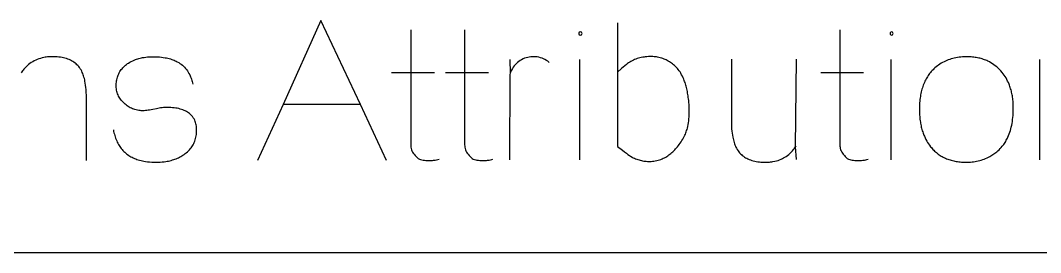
# Model space of a CAD drawing. Extents: x -180 to 180, y -173 to 173.
# Drawn here: x 89.65 to 111.65, y -173 to -168 of the extents above; entities that cross this region are included whole.
import ezdxf

# ---------------------------------------------------------------- set-up
doc = ezdxf.new("R2010")
doc.units = 0
doc.header["$MEASUREMENT"] = 0
doc.layers.get('0').update_dxf_attribs({"linetype": 'CONTINUOUS'})

msp = doc.modelspace()

# ---------------------------------------------------------------- linework, layer by layer
for p, q in [((96.129, -168), (95.316, -169.81)), ((96.986, -169.81), (96.129, -168)), ((102.526, -168.055), (102.528, -169.112)), ((98.066, -168.2), (98.066, -170.678)), ((99.23, -168.2), (99.23, -170.678)), ((101.718, -168.246), (101.695, -168.265)), ((101.695, -168.265), (101.695, -168.295)), ((101.695, -168.295), (101.718, -168.314)), ((101.748, -168.253), (101.718, -168.246)), ((101.761, -168.28), (101.748, -168.253)), ((101.748, -168.307), (101.761, -168.28)), ((107.321, -168.2), (107.321, -170.678)), ((108.428, -168.246), (108.404, -168.265)), ((108.404, -168.265), (108.404, -168.295)), ((108.404, -168.295), (108.428, -168.314)), ((108.457, -168.253), (108.428, -168.246)), ((108.47, -168.28), (108.457, -168.253)), ((108.457, -168.307), (108.47, -168.28)), ((101.718, -168.314), (101.748, -168.307)), ((108.428, -168.314), (108.457, -168.307)), ((89.826, -168.952), (89.798, -168.976)), ((89.855, -168.93), (89.826, -168.952)), ((89.885, -168.909), (89.855, -168.93)), ((89.916, -168.89), (89.885, -168.909)), ((89.948, -168.872), (89.916, -168.89)), ((89.98, -168.856), (89.948, -168.872)), ((90.014, -168.841), (89.98, -168.856)), ((90.048, -168.828), (90.014, -168.841)), ((90.083, -168.817), (90.048, -168.828)), ((90.12, -168.807), (90.083, -168.817)), ((90.157, -168.799), (90.12, -168.807)), ((90.182, -168.794), (90.157, -168.799)), ((90.207, -168.791), (90.182, -168.794)), ((90.233, -168.787), (90.207, -168.791)), ((90.26, -168.785), (90.233, -168.787)), ((90.286, -168.783), (90.26, -168.785)), ((90.313, -168.782), (90.286, -168.783)), ((90.341, -168.782), (90.313, -168.782)), ((90.367, -168.782), (90.341, -168.782)), ((90.405, -168.783), (90.367, -168.782)), ((90.442, -168.786), (90.405, -168.783)), ((90.478, -168.789), (90.442, -168.786)), ((90.513, -168.794), (90.478, -168.789)), ((90.547, -168.799), (90.513, -168.794)), ((90.58, -168.806), (90.547, -168.799)), ((90.611, -168.813), (90.58, -168.806)), ((90.642, -168.822), (90.611, -168.813)), ((90.671, -168.832), (90.642, -168.822)), ((90.7, -168.843), (90.671, -168.832)), ((90.727, -168.855), (90.7, -168.843)), ((90.753, -168.868), (90.727, -168.855)), ((90.782, -168.885), (90.753, -168.868)), ((90.805, -168.9), (90.782, -168.885)), ((90.828, -168.917), (90.805, -168.9)), ((90.849, -168.934), (90.828, -168.917)), ((90.87, -168.953), (90.849, -168.934)), ((90.889, -168.973), (90.87, -168.953)), ((91.918, -168.965), (91.94, -168.948)), ((91.94, -168.948), (91.963, -168.931)), ((91.963, -168.931), (91.984, -168.917)), ((91.984, -168.917), (92.012, -168.9)), ((92.012, -168.9), (92.041, -168.885)), ((92.041, -168.885), (92.071, -168.87)), ((92.071, -168.87), (92.101, -168.856)), ((92.101, -168.856), (92.133, -168.844)), ((92.133, -168.844), (92.157, -168.835)), ((92.157, -168.835), (92.181, -168.827)), ((92.181, -168.827), (92.206, -168.82)), ((92.206, -168.82), (92.232, -168.814)), ((92.232, -168.814), (92.258, -168.808)), ((92.258, -168.808), (92.284, -168.802)), ((92.284, -168.802), (92.32, -168.796)), ((92.32, -168.796), (92.357, -168.791)), ((92.357, -168.791), (92.394, -168.787)), ((92.394, -168.787), (92.433, -168.784)), ((92.433, -168.784), (92.472, -168.782)), ((92.472, -168.782), (92.512, -168.782)), ((92.512, -168.782), (92.558, -168.782)), ((92.558, -168.782), (92.604, -168.784)), ((92.604, -168.784), (92.648, -168.787)), ((92.648, -168.787), (92.691, -168.791)), ((92.691, -168.791), (92.732, -168.797)), ((92.732, -168.797), (92.772, -168.803)), ((92.772, -168.803), (92.802, -168.809)), ((92.802, -168.809), (92.83, -168.815)), ((92.83, -168.815), (92.858, -168.822)), ((92.858, -168.822), (92.885, -168.83)), ((92.885, -168.83), (92.912, -168.838)), ((92.912, -168.838), (92.938, -168.848)), ((92.938, -168.848), (92.963, -168.857)), ((92.963, -168.857), (92.987, -168.868)), ((92.987, -168.868), (93.011, -168.879)), ((93.011, -168.879), (93.033, -168.89)), ((93.033, -168.89), (93.063, -168.907)), ((93.063, -168.907), (93.091, -168.925)), ((93.091, -168.925), (93.118, -168.944)), ((93.118, -168.944), (93.143, -168.964)), ((100.201, -168.839), (100.215, -169.134)), ((100.322, -168.954), (100.299, -168.981)), ((100.346, -168.929), (100.322, -168.954)), ((100.372, -168.905), (100.346, -168.929)), ((100.399, -168.883), (100.372, -168.905)), ((100.428, -168.864), (100.399, -168.883)), ((100.458, -168.846), (100.428, -168.864)), ((100.489, -168.83), (100.458, -168.846)), ((100.522, -168.816), (100.489, -168.83)), ((100.555, -168.804), (100.522, -168.816)), ((100.589, -168.795), (100.555, -168.804)), ((100.623, -168.788), (100.589, -168.795)), ((100.658, -168.783), (100.623, -168.788)), ((100.692, -168.781), (100.658, -168.783)), ((100.727, -168.781), (100.692, -168.781)), ((100.762, -168.783), (100.727, -168.781)), ((100.797, -168.787), (100.762, -168.783)), ((100.832, -168.794), (100.797, -168.787)), ((100.865, -168.803), (100.832, -168.794)), ((100.898, -168.815), (100.865, -168.803)), ((100.931, -168.828), (100.898, -168.815)), ((100.962, -168.844), (100.931, -168.828)), ((100.992, -168.861), (100.962, -168.844)), ((101.021, -168.881), (100.992, -168.861)), ((101.049, -168.903), (101.021, -168.881)), ((101.716, -171), (101.716, -168.839)), ((102.722, -168.947), (102.682, -168.98)), ((102.743, -168.93), (102.722, -168.947)), ((102.765, -168.915), (102.743, -168.93)), ((102.792, -168.897), (102.765, -168.915)), ((102.817, -168.882), (102.792, -168.897)), ((102.843, -168.868), (102.817, -168.882)), ((102.869, -168.855), (102.843, -168.868)), ((102.896, -168.844), (102.869, -168.855)), ((102.923, -168.833), (102.896, -168.844)), ((102.951, -168.823), (102.923, -168.833)), ((102.98, -168.815), (102.951, -168.823)), ((103.009, -168.807), (102.98, -168.815)), ((103.039, -168.8), (103.009, -168.807)), ((103.072, -168.794), (103.039, -168.8)), ((103.098, -168.79), (103.072, -168.794)), ((103.123, -168.787), (103.098, -168.79)), ((103.161, -168.783), (103.123, -168.787)), ((103.197, -168.78), (103.161, -168.783)), ((103.231, -168.779), (103.197, -168.78)), ((103.263, -168.778), (103.231, -168.779)), ((103.289, -168.779), (103.263, -168.778)), ((103.315, -168.781), (103.289, -168.779)), ((103.34, -168.783), (103.315, -168.781)), ((103.366, -168.787), (103.34, -168.783)), ((103.391, -168.791), (103.366, -168.787)), ((103.416, -168.796), (103.391, -168.791)), ((103.449, -168.804), (103.416, -168.796)), ((103.481, -168.814), (103.449, -168.804)), ((103.505, -168.822), (103.481, -168.814)), ((103.529, -168.831), (103.505, -168.822)), ((103.553, -168.841), (103.529, -168.831)), ((103.576, -168.852), (103.553, -168.841)), ((103.599, -168.864), (103.576, -168.852)), ((103.622, -168.877), (103.599, -168.864)), ((103.644, -168.89), (103.622, -168.877)), ((103.667, -168.905), (103.644, -168.89)), ((103.689, -168.92), (103.667, -168.905)), ((103.711, -168.936), (103.689, -168.92)), ((103.732, -168.953), (103.711, -168.936)), ((103.754, -168.971), (103.732, -168.953)), ((104.982, -168.836), (104.983, -170.207)), ((106.367, -170.721), (106.388, -168.836)), ((108.425, -171), (108.425, -168.839)), ((109.479, -168.941), (109.451, -168.96)), ((109.508, -168.923), (109.479, -168.941)), ((109.537, -168.907), (109.508, -168.923)), ((109.567, -168.891), (109.537, -168.907)), ((109.597, -168.876), (109.567, -168.891)), ((109.627, -168.863), (109.597, -168.876)), ((109.659, -168.85), (109.627, -168.863)), ((109.69, -168.838), (109.659, -168.85)), ((109.723, -168.828), (109.69, -168.838)), ((109.756, -168.819), (109.723, -168.828)), ((109.789, -168.81), (109.756, -168.819)), ((109.823, -168.803), (109.789, -168.81)), ((109.857, -168.797), (109.823, -168.803)), ((109.892, -168.792), (109.857, -168.797)), ((109.928, -168.788), (109.892, -168.792)), ((109.964, -168.785), (109.928, -168.788)), ((110, -168.783), (109.964, -168.785)), ((110.038, -168.782), (110, -168.783)), ((110.065, -168.782), (110.038, -168.782)), ((110.094, -168.783), (110.065, -168.782)), ((110.124, -168.784), (110.094, -168.783)), ((110.152, -168.786), (110.124, -168.784)), ((110.181, -168.788), (110.152, -168.786)), ((110.208, -168.791), (110.181, -168.788)), ((110.236, -168.795), (110.208, -168.791)), ((110.263, -168.799), (110.236, -168.795)), ((110.29, -168.804), (110.263, -168.799)), ((110.316, -168.81), (110.29, -168.804)), ((110.342, -168.816), (110.316, -168.81)), ((110.367, -168.823), (110.342, -168.816)), ((110.393, -168.83), (110.367, -168.823)), ((110.417, -168.838), (110.393, -168.83)), ((110.442, -168.847), (110.417, -168.838)), ((110.466, -168.856), (110.442, -168.847)), ((110.489, -168.866), (110.466, -168.856)), ((110.512, -168.877), (110.489, -168.866)), ((110.546, -168.894), (110.512, -168.877)), ((110.579, -168.912), (110.546, -168.894)), ((110.611, -168.932), (110.579, -168.912)), ((110.643, -168.953), (110.611, -168.932)), ((110.673, -168.976), (110.643, -168.953)), ((111.637, -171), (111.636, -168.839)), ((89.678, -169.109), (89.663, -169.131)), ((89.694, -169.088), (89.678, -169.109)), ((89.711, -169.068), (89.694, -169.088)), ((89.727, -169.048), (89.711, -169.068)), ((89.744, -169.029), (89.727, -169.048)), ((89.771, -169.002), (89.744, -169.029)), ((89.798, -168.976), (89.771, -169.002)), ((90.907, -168.994), (90.889, -168.973)), ((90.924, -169.016), (90.907, -168.994)), ((90.941, -169.04), (90.924, -169.016)), ((90.957, -169.067), (90.941, -169.04)), ((90.973, -169.096), (90.957, -169.067)), ((90.984, -169.12), (90.973, -169.096)), ((90.994, -169.144), (90.984, -169.12)), ((91.004, -169.169), (90.994, -169.144)), ((91.013, -169.195), (91.004, -169.169)), ((91.749, -169.2), (91.758, -169.176)), ((91.758, -169.176), (91.769, -169.153)), ((91.769, -169.153), (91.78, -169.13)), ((91.78, -169.13), (91.797, -169.101)), ((91.797, -169.101), (91.811, -169.08)), ((91.811, -169.08), (91.826, -169.059)), ((91.826, -169.059), (91.842, -169.039)), ((91.842, -169.039), (91.859, -169.019)), ((91.859, -169.019), (91.878, -169.001)), ((91.878, -169.001), (91.897, -168.982)), ((91.897, -168.982), (91.918, -168.965)), ((93.143, -168.964), (93.167, -168.986)), ((93.167, -168.986), (93.19, -169.008)), ((93.19, -169.008), (93.212, -169.032)), ((93.212, -169.032), (93.232, -169.057)), ((93.232, -169.057), (93.251, -169.084)), ((93.251, -169.084), (93.269, -169.111)), ((93.269, -169.111), (93.285, -169.14)), ((93.285, -169.14), (93.301, -169.169)), ((93.301, -169.169), (93.311, -169.192)), ((97.655, -169.124), (98.578, -169.124)), ((98.819, -169.124), (99.742, -169.124)), ((100.205, -169.167), (100.196, -171)), ((100.215, -169.134), (100.205, -169.167)), ((100.228, -169.101), (100.215, -169.134)), ((100.243, -169.069), (100.228, -169.101)), ((100.259, -169.038), (100.243, -169.069)), ((100.278, -169.009), (100.259, -169.038)), ((100.299, -168.981), (100.278, -169.009)), ((102.613, -169.038), (102.528, -169.112)), ((102.528, -169.112), (102.528, -170.712)), ((102.649, -169.007), (102.613, -169.038)), ((102.682, -168.98), (102.649, -169.007)), ((103.775, -168.99), (103.754, -168.971)), ((103.797, -169.011), (103.775, -168.99)), ((103.817, -169.034), (103.797, -169.011)), ((103.837, -169.058), (103.817, -169.034)), ((103.856, -169.083), (103.837, -169.058)), ((103.875, -169.11), (103.856, -169.083)), ((103.892, -169.139), (103.875, -169.11)), ((103.909, -169.169), (103.892, -169.139)), ((103.925, -169.2), (103.909, -169.169)), ((106.91, -169.124), (107.833, -169.124)), ((109.241, -169.166), (109.225, -169.188)), ((109.257, -169.143), (109.241, -169.166)), ((109.274, -169.122), (109.257, -169.143)), ((109.292, -169.101), (109.274, -169.122)), ((109.311, -169.081), (109.292, -169.101)), ((109.33, -169.061), (109.311, -169.081)), ((109.35, -169.042), (109.33, -169.061)), ((109.371, -169.023), (109.35, -169.042)), ((109.397, -169.001), (109.371, -169.023)), ((109.424, -168.98), (109.397, -169.001)), ((109.451, -168.96), (109.424, -168.98)), ((110.703, -168.999), (110.673, -168.976)), ((110.722, -169.016), (110.703, -168.999)), ((110.74, -169.034), (110.722, -169.016)), ((110.759, -169.052), (110.74, -169.034)), ((110.777, -169.07), (110.759, -169.052)), ((110.794, -169.089), (110.777, -169.07)), ((110.819, -169.118), (110.794, -169.089)), ((110.842, -169.147), (110.819, -169.118)), ((110.863, -169.177), (110.842, -169.147)), ((110.884, -169.208), (110.863, -169.177)), ((91.021, -169.223), (91.013, -169.195)), ((91.029, -169.251), (91.021, -169.223)), ((91.036, -169.28), (91.029, -169.251)), ((91.042, -169.311), (91.036, -169.28)), ((91.05, -169.353), (91.042, -169.311)), ((91.057, -169.397), (91.05, -169.353)), ((91.062, -169.443), (91.057, -169.397)), ((91.716, -169.419), (91.717, -169.385)), ((91.717, -169.385), (91.718, -169.357)), ((91.718, -169.357), (91.72, -169.329)), ((91.72, -169.329), (91.724, -169.302)), ((91.724, -169.302), (91.728, -169.276)), ((91.728, -169.276), (91.734, -169.25)), ((91.734, -169.25), (91.741, -169.225)), ((91.741, -169.225), (91.749, -169.2)), ((93.311, -169.192), (93.321, -169.216)), ((93.321, -169.216), (93.33, -169.241)), ((93.33, -169.241), (93.339, -169.266)), ((93.339, -169.266), (93.346, -169.292)), ((93.346, -169.292), (93.353, -169.318)), ((93.353, -169.318), (93.359, -169.345)), ((93.359, -169.345), (93.365, -169.373)), ((103.94, -169.233), (103.925, -169.2)), ((103.955, -169.267), (103.94, -169.233)), ((103.964, -169.291), (103.955, -169.267)), ((103.973, -169.315), (103.964, -169.291)), ((103.982, -169.34), (103.973, -169.315)), ((103.99, -169.366), (103.982, -169.34)), ((103.998, -169.392), (103.99, -169.366)), ((104.005, -169.419), (103.998, -169.392)), ((109.12, -169.392), (109.11, -169.421)), ((109.131, -169.365), (109.12, -169.392)), ((109.143, -169.338), (109.131, -169.365)), ((109.155, -169.311), (109.143, -169.338)), ((109.167, -169.286), (109.155, -169.311)), ((109.181, -169.26), (109.167, -169.286)), ((109.195, -169.236), (109.181, -169.26)), ((109.209, -169.212), (109.195, -169.236)), ((109.225, -169.188), (109.209, -169.212)), ((110.904, -169.239), (110.884, -169.208)), ((110.922, -169.271), (110.904, -169.239)), ((110.939, -169.305), (110.922, -169.271)), ((110.955, -169.339), (110.939, -169.305)), ((110.97, -169.373), (110.955, -169.339)), ((110.979, -169.397), (110.97, -169.373)), ((110.988, -169.421), (110.979, -169.397)), ((91.067, -169.491), (91.062, -169.443)), ((91.07, -169.541), (91.067, -169.491)), ((91.071, -169.567), (91.07, -169.541)), ((91.072, -169.593), (91.071, -169.567)), ((91.073, -169.619), (91.072, -169.593)), ((91.073, -169.646), (91.073, -169.619)), ((91.718, -169.447), (91.716, -169.419)), ((91.721, -169.474), (91.718, -169.447)), ((91.725, -169.501), (91.721, -169.474)), ((91.73, -169.528), (91.725, -169.501)), ((91.737, -169.554), (91.73, -169.528)), ((91.746, -169.579), (91.737, -169.554)), ((91.756, -169.604), (91.746, -169.579)), ((91.767, -169.628), (91.756, -169.604)), ((104.012, -169.447), (104.005, -169.419)), ((104.019, -169.475), (104.012, -169.447)), ((104.026, -169.504), (104.019, -169.475)), ((104.032, -169.534), (104.026, -169.504)), ((104.038, -169.564), (104.032, -169.534)), ((104.043, -169.595), (104.038, -169.564)), ((104.048, -169.626), (104.043, -169.595)), ((109.063, -169.603), (109.058, -169.636)), ((109.07, -169.571), (109.063, -169.603)), ((109.076, -169.54), (109.07, -169.571)), ((109.084, -169.509), (109.076, -169.54)), ((109.092, -169.479), (109.084, -169.509)), ((109.101, -169.45), (109.092, -169.479)), ((109.11, -169.421), (109.101, -169.45)), ((110.997, -169.446), (110.988, -169.421)), ((111.004, -169.47), (110.997, -169.446)), ((111.012, -169.496), (111.004, -169.47)), ((111.019, -169.521), (111.012, -169.496)), ((111.025, -169.547), (111.019, -169.521)), ((111.031, -169.574), (111.025, -169.547)), ((111.036, -169.6), (111.031, -169.574)), ((111.041, -169.627), (111.036, -169.6)), ((91.073, -171.018), (91.073, -169.646)), ((91.779, -169.652), (91.767, -169.628)), ((91.793, -169.675), (91.779, -169.652)), ((91.809, -169.698), (91.793, -169.675)), ((91.826, -169.72), (91.809, -169.698)), ((91.844, -169.742), (91.826, -169.72)), ((91.863, -169.762), (91.844, -169.742)), ((91.884, -169.783), (91.863, -169.762)), ((91.906, -169.802), (91.884, -169.783)), ((91.928, -169.82), (91.906, -169.802)), ((91.95, -169.837), (91.928, -169.82)), ((91.973, -169.852), (91.95, -169.837)), ((95.316, -169.81), (94.764, -171.018)), ((96.986, -169.81), (95.316, -169.81)), ((97.543, -171.018), (96.986, -169.81)), ((104.053, -169.659), (104.048, -169.626)), ((104.058, -169.692), (104.053, -169.659)), ((104.062, -169.725), (104.058, -169.692)), ((104.065, -169.751), (104.062, -169.725)), ((104.067, -169.777), (104.065, -169.751)), ((104.069, -169.803), (104.067, -169.777)), ((104.071, -169.829), (104.069, -169.803)), ((104.072, -169.855), (104.071, -169.829)), ((109.04, -169.808), (109.038, -169.844)), ((109.042, -169.772), (109.04, -169.808)), ((109.045, -169.737), (109.042, -169.772)), ((109.049, -169.703), (109.045, -169.737)), ((109.053, -169.669), (109.049, -169.703)), ((109.058, -169.636), (109.053, -169.669)), ((111.045, -169.655), (111.041, -169.627)), ((111.049, -169.682), (111.045, -169.655)), ((111.052, -169.711), (111.049, -169.682)), ((111.055, -169.739), (111.052, -169.711)), ((111.057, -169.768), (111.055, -169.739)), ((111.059, -169.797), (111.057, -169.768)), ((111.06, -169.827), (111.059, -169.797)), ((111.061, -169.857), (111.06, -169.827)), ((91.996, -169.867), (91.973, -169.852)), ((92.02, -169.88), (91.996, -169.867)), ((92.045, -169.892), (92.02, -169.88)), ((92.069, -169.902), (92.045, -169.892)), ((92.095, -169.912), (92.069, -169.902)), ((92.121, -169.92), (92.095, -169.912)), ((92.147, -169.927), (92.121, -169.92)), ((92.174, -169.933), (92.147, -169.927)), ((92.201, -169.938), (92.174, -169.933)), ((92.229, -169.942), (92.201, -169.938)), ((92.257, -169.944), (92.229, -169.942)), ((92.286, -169.945), (92.257, -169.944)), ((92.317, -169.945), (92.286, -169.945)), ((92.348, -169.943), (92.317, -169.945)), ((92.375, -169.94), (92.348, -169.943)), ((92.405, -169.936), (92.375, -169.94)), ((92.437, -169.931), (92.405, -169.936)), ((92.471, -169.925), (92.437, -169.931)), ((92.508, -169.918), (92.471, -169.925)), ((92.586, -169.901), (92.508, -169.918)), ((92.641, -169.89), (92.586, -169.901)), ((92.674, -169.884), (92.641, -169.89)), ((92.704, -169.88), (92.674, -169.884)), ((92.733, -169.876), (92.704, -169.88)), ((92.758, -169.874), (92.733, -169.876)), ((92.787, -169.873), (92.758, -169.874)), ((92.813, -169.873), (92.787, -169.873)), ((92.853, -169.874), (92.813, -169.873)), ((92.891, -169.876), (92.853, -169.874)), ((92.928, -169.879), (92.891, -169.876)), ((92.964, -169.883), (92.928, -169.879)), ((92.999, -169.887), (92.964, -169.883)), ((93.032, -169.893), (92.999, -169.887)), ((93.064, -169.9), (93.032, -169.893)), ((93.095, -169.908), (93.064, -169.9)), ((93.125, -169.916), (93.095, -169.908)), ((93.153, -169.926), (93.125, -169.916)), ((93.18, -169.937), (93.153, -169.926)), ((93.206, -169.948), (93.18, -169.937)), ((93.23, -169.961), (93.206, -169.948)), ((93.253, -169.974), (93.23, -169.961)), ((93.275, -169.989), (93.253, -169.974)), ((93.295, -170.004), (93.275, -169.989)), ((93.319, -170.025), (93.295, -170.004)), ((93.341, -170.047), (93.319, -170.025)), ((93.361, -170.071), (93.341, -170.047)), ((104.069, -170.075), (104.072, -170.029)), ((104.073, -169.881), (104.072, -169.855)), ((104.072, -170.029), (104.073, -169.982)), ((104.074, -169.907), (104.073, -169.881)), ((104.073, -169.982), (104.074, -169.934)), ((104.074, -169.934), (104.074, -169.907)), ((109.038, -169.844), (109.037, -169.881)), ((109.037, -169.881), (109.037, -169.918)), ((109.037, -169.918), (109.037, -169.95)), ((109.037, -169.95), (109.038, -169.981)), ((109.038, -169.981), (109.039, -170.012)), ((109.039, -170.012), (109.041, -170.042)), ((109.041, -170.042), (109.043, -170.072)), ((111.051, -170.092), (111.055, -170.048)), ((111.055, -170.048), (111.058, -170.004)), ((111.058, -170.004), (111.06, -169.958)), ((111.06, -169.958), (111.061, -169.911)), ((111.061, -169.911), (111.061, -169.857)), ((93.379, -170.096), (93.361, -170.071)), ((93.395, -170.123), (93.379, -170.096)), ((93.408, -170.151), (93.395, -170.123)), ((93.418, -170.175), (93.408, -170.151)), ((93.426, -170.199), (93.418, -170.175)), ((93.433, -170.225), (93.426, -170.199)), ((93.439, -170.252), (93.433, -170.225)), ((93.444, -170.279), (93.439, -170.252)), ((93.447, -170.308), (93.444, -170.279)), ((104.041, -170.283), (104.049, -170.244)), ((104.049, -170.244), (104.055, -170.204)), ((104.055, -170.204), (104.061, -170.162)), ((104.061, -170.162), (104.066, -170.119)), ((104.066, -170.119), (104.069, -170.075)), ((104.983, -170.207), (104.983, -170.233)), ((104.983, -170.233), (104.984, -170.259)), ((104.984, -170.259), (104.985, -170.285)), ((109.043, -170.072), (109.046, -170.101)), ((109.046, -170.101), (109.049, -170.13)), ((109.049, -170.13), (109.053, -170.159)), ((109.053, -170.159), (109.057, -170.188)), ((109.057, -170.188), (109.061, -170.216)), ((109.061, -170.216), (109.066, -170.243)), ((109.066, -170.243), (109.072, -170.27)), ((109.072, -170.27), (109.078, -170.297)), ((111.018, -170.297), (111.027, -170.258)), ((111.027, -170.258), (111.034, -170.218)), ((111.034, -170.218), (111.041, -170.177)), ((111.041, -170.177), (111.047, -170.135)), ((111.047, -170.135), (111.051, -170.092)), ((91.655, -170.356), (91.661, -170.389)), ((91.661, -170.389), (91.668, -170.42)), ((91.668, -170.42), (91.676, -170.451)), ((91.676, -170.451), (91.684, -170.481)), ((91.684, -170.481), (91.694, -170.51)), ((93.434, -170.517), (93.44, -170.489)), ((93.44, -170.489), (93.444, -170.46)), ((93.444, -170.46), (93.447, -170.43)), ((93.449, -170.337), (93.447, -170.308)), ((93.447, -170.43), (93.449, -170.399)), ((93.45, -170.368), (93.449, -170.337)), ((93.449, -170.399), (93.45, -170.368)), ((103.965, -170.502), (103.98, -170.472)), ((103.98, -170.472), (103.99, -170.448)), ((103.99, -170.448), (104, -170.424)), ((104, -170.424), (104.009, -170.399)), ((104.009, -170.399), (104.017, -170.374)), ((104.017, -170.374), (104.025, -170.347)), ((104.025, -170.347), (104.032, -170.32)), ((104.032, -170.32), (104.041, -170.283)), ((104.985, -170.285), (104.988, -170.334)), ((104.988, -170.334), (104.992, -170.382)), ((104.992, -170.382), (104.997, -170.428)), ((104.997, -170.428), (105.003, -170.472)), ((105.003, -170.472), (105.011, -170.514)), ((109.078, -170.297), (109.085, -170.323)), ((109.085, -170.323), (109.092, -170.349)), ((109.092, -170.349), (109.099, -170.375)), ((109.099, -170.375), (109.107, -170.4)), ((109.107, -170.4), (109.116, -170.425)), ((109.116, -170.425), (109.125, -170.449)), ((109.125, -170.449), (109.134, -170.473)), ((109.134, -170.473), (109.144, -170.496)), ((109.144, -170.496), (109.16, -170.531)), ((110.946, -170.511), (110.961, -170.477)), ((110.961, -170.477), (110.974, -170.443)), ((110.974, -170.443), (110.986, -170.408)), ((110.986, -170.408), (110.998, -170.372)), ((110.998, -170.372), (111.008, -170.335)), ((111.008, -170.335), (111.018, -170.297)), ((91.694, -170.51), (91.703, -170.539)), ((91.703, -170.539), (91.714, -170.567)), ((91.714, -170.567), (91.726, -170.594)), ((91.726, -170.594), (91.738, -170.62)), ((91.738, -170.62), (91.751, -170.645)), ((91.751, -170.645), (91.764, -170.67)), ((91.764, -170.67), (91.778, -170.694)), ((91.778, -170.694), (91.794, -170.717)), ((91.794, -170.717), (91.809, -170.739)), ((93.346, -170.723), (93.361, -170.7)), ((93.361, -170.7), (93.375, -170.676)), ((93.375, -170.676), (93.388, -170.651)), ((93.388, -170.651), (93.4, -170.626)), ((93.4, -170.626), (93.41, -170.6)), ((93.41, -170.6), (93.42, -170.573)), ((93.42, -170.573), (93.427, -170.545)), ((93.427, -170.545), (93.434, -170.517)), ((98.066, -170.678), (98.067, -170.706)), ((98.067, -170.706), (98.07, -170.732)), ((99.23, -170.678), (99.231, -170.706)), ((99.231, -170.706), (99.234, -170.732)), ((102.528, -170.712), (102.632, -170.795)), ((103.799, -170.743), (103.819, -170.719)), ((103.819, -170.719), (103.838, -170.694)), ((103.838, -170.694), (103.858, -170.669)), ((103.858, -170.669), (103.877, -170.643)), ((103.877, -170.643), (103.896, -170.616)), ((103.896, -170.616), (103.914, -170.588)), ((103.914, -170.588), (103.933, -170.559)), ((103.933, -170.559), (103.95, -170.53)), ((103.95, -170.53), (103.965, -170.502)), ((105.011, -170.514), (105.017, -170.545)), ((105.017, -170.545), (105.024, -170.574)), ((105.024, -170.574), (105.032, -170.603)), ((105.032, -170.603), (105.041, -170.631)), ((105.041, -170.631), (105.05, -170.657)), ((105.05, -170.657), (105.059, -170.683)), ((105.059, -170.683), (105.07, -170.707)), ((105.07, -170.707), (105.081, -170.731)), ((106.367, -170.721), (106.381, -170.698)), ((107.321, -170.678), (107.322, -170.706)), ((107.322, -170.706), (107.325, -170.732)), ((109.16, -170.531), (109.177, -170.565)), ((109.177, -170.565), (109.195, -170.597)), ((109.195, -170.597), (109.214, -170.629)), ((109.214, -170.629), (109.234, -170.66)), ((109.234, -170.66), (109.255, -170.69)), ((109.255, -170.69), (109.278, -170.719)), ((109.278, -170.719), (109.294, -170.739)), ((110.802, -170.736), (110.824, -170.71)), ((110.824, -170.71), (110.84, -170.69)), ((110.84, -170.69), (110.855, -170.67)), ((110.855, -170.67), (110.87, -170.648)), ((110.87, -170.648), (110.884, -170.627)), ((110.884, -170.627), (110.897, -170.605)), ((110.897, -170.605), (110.91, -170.582)), ((110.91, -170.582), (110.923, -170.559)), ((110.923, -170.559), (110.935, -170.535)), ((110.935, -170.535), (110.946, -170.511)), ((91.809, -170.739), (91.826, -170.761)), ((91.826, -170.761), (91.843, -170.782)), ((91.843, -170.782), (91.861, -170.802)), ((91.861, -170.802), (91.88, -170.821)), ((91.88, -170.821), (91.9, -170.84)), ((91.9, -170.84), (91.92, -170.857)), ((91.92, -170.857), (91.941, -170.874)), ((91.941, -170.874), (91.963, -170.891)), ((91.963, -170.891), (91.985, -170.906)), ((91.985, -170.906), (92.009, -170.921)), ((92.009, -170.921), (92.033, -170.935)), ((92.033, -170.935), (92.057, -170.948)), ((93.084, -170.944), (93.109, -170.931)), ((93.109, -170.931), (93.132, -170.917)), ((93.132, -170.917), (93.156, -170.903)), ((93.156, -170.903), (93.179, -170.887)), ((93.179, -170.887), (93.205, -170.869)), ((93.205, -170.869), (93.228, -170.85)), ((93.228, -170.85), (93.251, -170.83)), ((93.251, -170.83), (93.273, -170.81)), ((93.273, -170.81), (93.293, -170.79)), ((93.293, -170.79), (93.312, -170.768)), ((93.312, -170.768), (93.33, -170.746)), ((93.33, -170.746), (93.346, -170.723)), ((98.07, -170.732), (98.076, -170.761)), ((98.076, -170.761), (98.083, -170.786)), ((98.083, -170.786), (98.093, -170.811)), ((98.093, -170.811), (98.107, -170.836)), ((98.107, -170.836), (98.123, -170.86)), ((98.123, -170.86), (98.141, -170.882)), ((98.141, -170.882), (98.165, -170.911)), ((98.165, -170.911), (98.184, -170.931)), ((98.184, -170.931), (98.205, -170.952)), ((99.234, -170.732), (99.239, -170.761)), ((99.239, -170.761), (99.247, -170.786)), ((99.247, -170.786), (99.257, -170.811)), ((99.257, -170.811), (99.27, -170.836)), ((99.27, -170.836), (99.287, -170.86)), ((99.287, -170.86), (99.304, -170.882)), ((99.304, -170.882), (99.329, -170.911)), ((99.329, -170.911), (99.348, -170.931)), ((99.348, -170.931), (99.368, -170.952)), ((102.632, -170.795), (102.676, -170.829)), ((102.676, -170.829), (102.717, -170.86)), ((102.717, -170.86), (102.752, -170.886)), ((102.752, -170.886), (102.783, -170.907)), ((102.783, -170.907), (102.809, -170.924)), ((102.809, -170.924), (102.843, -170.944)), ((103.565, -170.942), (103.588, -170.928)), ((103.588, -170.928), (103.61, -170.914)), ((103.61, -170.914), (103.632, -170.898)), ((103.632, -170.898), (103.654, -170.882)), ((103.654, -170.882), (103.675, -170.865)), ((103.675, -170.865), (103.696, -170.847)), ((103.696, -170.847), (103.717, -170.828)), ((103.717, -170.828), (103.738, -170.808)), ((103.738, -170.808), (103.759, -170.787)), ((103.759, -170.787), (103.779, -170.765)), ((103.779, -170.765), (103.799, -170.743)), ((105.081, -170.731), (105.092, -170.754)), ((105.092, -170.754), (105.109, -170.782)), ((105.109, -170.782), (105.126, -170.809)), ((105.126, -170.809), (105.142, -170.83)), ((105.142, -170.83), (105.16, -170.851)), ((105.16, -170.851), (105.178, -170.872)), ((105.178, -170.872), (105.198, -170.891)), ((105.198, -170.891), (105.218, -170.909)), ((105.218, -170.909), (105.24, -170.926)), ((105.24, -170.926), (105.263, -170.942)), ((106.135, -170.948), (106.16, -170.932)), ((106.16, -170.932), (106.189, -170.911)), ((106.189, -170.911), (106.218, -170.889)), ((106.218, -170.889), (106.245, -170.865)), ((106.245, -170.865), (106.271, -170.839)), ((106.271, -170.839), (106.297, -170.812)), ((106.297, -170.812), (106.321, -170.783)), ((106.321, -170.783), (106.337, -170.763)), ((106.337, -170.763), (106.352, -170.742)), ((106.352, -170.742), (106.367, -170.721)), ((106.388, -170.997), (106.367, -170.721)), ((107.325, -170.732), (107.33, -170.761)), ((107.33, -170.761), (107.337, -170.786)), ((107.337, -170.786), (107.347, -170.811)), ((107.347, -170.811), (107.361, -170.836)), ((107.361, -170.836), (107.378, -170.86)), ((107.378, -170.86), (107.395, -170.882)), ((107.395, -170.882), (107.42, -170.911)), ((107.42, -170.911), (107.439, -170.931)), ((107.439, -170.931), (107.459, -170.952)), ((109.294, -170.739), (109.311, -170.759)), ((109.311, -170.759), (109.329, -170.778)), ((109.329, -170.778), (109.347, -170.796)), ((109.347, -170.796), (109.365, -170.814)), ((109.365, -170.814), (109.384, -170.831)), ((109.384, -170.831), (109.404, -170.848)), ((109.404, -170.848), (109.424, -170.864)), ((109.424, -170.864), (109.444, -170.879)), ((109.444, -170.879), (109.465, -170.894)), ((109.465, -170.894), (109.486, -170.908)), ((109.486, -170.908), (109.508, -170.921)), ((109.508, -170.921), (109.53, -170.934)), ((109.53, -170.934), (109.552, -170.946)), ((110.525, -170.945), (110.556, -170.93)), ((110.556, -170.93), (110.578, -170.917)), ((110.578, -170.917), (110.601, -170.904)), ((110.601, -170.904), (110.623, -170.89)), ((110.623, -170.89), (110.644, -170.876)), ((110.644, -170.876), (110.665, -170.861)), ((110.665, -170.861), (110.686, -170.846)), ((110.686, -170.846), (110.706, -170.83)), ((110.706, -170.83), (110.731, -170.808)), ((110.731, -170.808), (110.756, -170.785)), ((110.756, -170.785), (110.78, -170.761)), ((110.78, -170.761), (110.802, -170.736)), ((92.057, -170.948), (92.083, -170.96)), ((92.083, -170.96), (92.109, -170.972)), ((92.109, -170.972), (92.136, -170.983)), ((92.136, -170.983), (92.164, -170.993)), ((92.164, -170.993), (92.192, -171.002)), ((92.192, -171.002), (92.221, -171.011)), ((92.221, -171.011), (92.251, -171.019)), ((92.251, -171.019), (92.282, -171.026)), ((92.282, -171.026), (92.313, -171.032)), ((92.313, -171.032), (92.345, -171.037)), ((92.345, -171.037), (92.389, -171.044)), ((92.389, -171.044), (92.435, -171.048)), ((92.435, -171.048), (92.482, -171.052)), ((92.482, -171.052), (92.529, -171.054)), ((92.529, -171.054), (92.579, -171.055)), ((92.579, -171.055), (92.622, -171.054)), ((92.622, -171.054), (92.665, -171.052)), ((92.665, -171.052), (92.706, -171.049)), ((92.706, -171.049), (92.747, -171.044)), ((92.747, -171.044), (92.787, -171.039)), ((92.787, -171.039), (92.816, -171.034)), ((92.816, -171.034), (92.845, -171.028)), ((92.845, -171.028), (92.874, -171.021)), ((92.874, -171.021), (92.902, -171.014)), ((92.902, -171.014), (92.929, -171.006)), ((92.929, -171.006), (92.956, -170.998)), ((92.956, -170.998), (92.983, -170.988)), ((92.983, -170.988), (93.009, -170.978)), ((93.009, -170.978), (93.035, -170.967)), ((93.035, -170.967), (93.06, -170.956)), ((93.06, -170.956), (93.084, -170.944)), ((98.205, -170.952), (98.227, -170.974)), ((98.227, -170.974), (98.253, -170.985)), ((98.253, -170.985), (98.28, -170.995)), ((98.28, -170.995), (98.306, -171.002)), ((98.306, -171.002), (98.333, -171.008)), ((98.333, -171.008), (98.361, -171.013)), ((98.361, -171.013), (98.391, -171.016)), ((98.391, -171.016), (98.422, -171.018)), ((98.422, -171.018), (98.467, -171.018)), ((98.467, -171.018), (98.507, -171.017)), ((98.507, -171.017), (98.535, -171.015)), ((98.535, -171.015), (98.561, -171.013)), ((98.561, -171.013), (98.594, -171.009)), ((98.594, -171.009), (98.624, -171.004)), ((98.624, -171.004), (98.652, -170.998)), ((98.652, -170.998), (98.677, -170.99)), ((99.368, -170.952), (99.391, -170.974)), ((99.391, -170.974), (99.416, -170.985)), ((99.416, -170.985), (99.443, -170.995)), ((99.443, -170.995), (99.469, -171.002)), ((99.469, -171.002), (99.496, -171.008)), ((99.496, -171.008), (99.525, -171.013)), ((99.525, -171.013), (99.555, -171.016)), ((99.555, -171.016), (99.586, -171.018)), ((99.586, -171.018), (99.631, -171.018)), ((99.631, -171.018), (99.671, -171.017)), ((99.671, -171.017), (99.699, -171.015)), ((99.699, -171.015), (99.725, -171.013)), ((99.725, -171.013), (99.758, -171.009)), ((99.758, -171.009), (99.788, -171.004)), ((99.788, -171.004), (99.816, -170.998)), ((99.816, -170.998), (99.84, -170.99)), ((102.843, -170.944), (102.867, -170.956)), ((102.867, -170.956), (102.891, -170.968)), ((102.891, -170.968), (102.915, -170.979)), ((102.915, -170.979), (102.94, -170.988)), ((102.94, -170.988), (102.965, -170.997)), ((102.965, -170.997), (102.99, -171.005)), ((102.99, -171.005), (103.015, -171.012)), ((103.015, -171.012), (103.041, -171.019)), ((103.041, -171.019), (103.066, -171.024)), ((103.066, -171.024), (103.092, -171.028)), ((103.092, -171.028), (103.119, -171.032)), ((103.119, -171.032), (103.145, -171.034)), ((103.145, -171.034), (103.172, -171.036)), ((103.172, -171.036), (103.199, -171.037)), ((103.199, -171.037), (103.226, -171.037)), ((103.226, -171.037), (103.253, -171.036)), ((103.253, -171.036), (103.278, -171.034)), ((103.278, -171.034), (103.31, -171.03)), ((103.31, -171.03), (103.341, -171.026)), ((103.341, -171.026), (103.372, -171.019)), ((103.372, -171.019), (103.402, -171.011)), ((103.402, -171.011), (103.432, -171.002)), ((103.432, -171.002), (103.462, -170.992)), ((103.462, -170.992), (103.491, -170.98)), ((103.491, -170.98), (103.514, -170.969)), ((103.514, -170.969), (103.537, -170.957)), ((103.537, -170.957), (103.565, -170.942)), ((105.263, -170.942), (105.287, -170.956)), ((105.287, -170.956), (105.312, -170.97)), ((105.312, -170.97), (105.338, -170.983)), ((105.338, -170.983), (105.365, -170.995)), ((105.365, -170.995), (105.393, -171.005)), ((105.393, -171.005), (105.422, -171.015)), ((105.422, -171.015), (105.453, -171.024)), ((105.453, -171.024), (105.484, -171.031)), ((105.484, -171.031), (105.517, -171.038)), ((105.517, -171.038), (105.55, -171.043)), ((105.55, -171.043), (105.585, -171.047)), ((105.585, -171.047), (105.62, -171.051)), ((105.62, -171.051), (105.657, -171.053)), ((105.657, -171.053), (105.695, -171.054)), ((105.695, -171.054), (105.721, -171.055)), ((105.721, -171.055), (105.748, -171.054)), ((105.748, -171.054), (105.775, -171.053)), ((105.775, -171.053), (105.802, -171.051)), ((105.802, -171.051), (105.828, -171.049)), ((105.828, -171.049), (105.854, -171.046)), ((105.854, -171.046), (105.879, -171.042)), ((105.879, -171.042), (105.917, -171.034)), ((105.917, -171.034), (105.953, -171.025)), ((105.953, -171.025), (105.988, -171.015)), ((105.988, -171.015), (106.023, -171.003)), ((106.023, -171.003), (106.056, -170.989)), ((106.056, -170.989), (106.083, -170.976)), ((106.083, -170.976), (106.109, -170.963)), ((106.109, -170.963), (106.135, -170.948)), ((107.459, -170.952), (107.482, -170.974)), ((107.482, -170.974), (107.507, -170.985)), ((107.507, -170.985), (107.534, -170.995)), ((107.534, -170.995), (107.56, -171.002)), ((107.56, -171.002), (107.587, -171.008)), ((107.587, -171.008), (107.616, -171.013)), ((107.616, -171.013), (107.646, -171.016)), ((107.646, -171.016), (107.677, -171.018)), ((107.677, -171.018), (107.722, -171.018)), ((107.722, -171.018), (107.762, -171.017)), ((107.762, -171.017), (107.789, -171.015)), ((107.789, -171.015), (107.816, -171.013)), ((107.816, -171.013), (107.849, -171.009)), ((107.849, -171.009), (107.879, -171.004)), ((107.879, -171.004), (107.906, -170.998)), ((107.906, -170.998), (107.931, -170.99)), ((109.552, -170.946), (109.575, -170.957)), ((109.575, -170.957), (109.599, -170.968)), ((109.599, -170.968), (109.623, -170.978)), ((109.623, -170.978), (109.647, -170.988)), ((109.647, -170.988), (109.672, -170.997)), ((109.672, -170.997), (109.697, -171.005)), ((109.697, -171.005), (109.723, -171.012)), ((109.723, -171.012), (109.749, -171.019)), ((109.749, -171.019), (109.776, -171.026)), ((109.776, -171.026), (109.803, -171.032)), ((109.803, -171.032), (109.83, -171.037)), ((109.83, -171.037), (109.858, -171.041)), ((109.858, -171.041), (109.886, -171.045)), ((109.886, -171.045), (109.915, -171.048)), ((109.915, -171.048), (109.944, -171.051)), ((109.944, -171.051), (109.974, -171.053)), ((109.974, -171.053), (110.004, -171.054)), ((110.004, -171.054), (110.035, -171.054)), ((110.035, -171.054), (110.068, -171.054)), ((110.068, -171.054), (110.102, -171.053)), ((110.102, -171.053), (110.137, -171.051)), ((110.137, -171.051), (110.171, -171.048)), ((110.171, -171.048), (110.205, -171.044)), ((110.205, -171.044), (110.238, -171.039)), ((110.238, -171.039), (110.271, -171.033)), ((110.271, -171.033), (110.304, -171.025)), ((110.304, -171.025), (110.337, -171.017)), ((110.337, -171.017), (110.369, -171.008)), ((110.369, -171.008), (110.401, -170.997)), ((110.401, -170.997), (110.433, -170.986)), ((110.433, -170.986), (110.464, -170.973)), ((110.464, -170.973), (110.495, -170.96)), ((110.495, -170.96), (110.525, -170.945)), ((-179.908, -173), (179.908, -173))]:
    msp.add_line(p, q)

doc.saveas('drawing.dxf')
